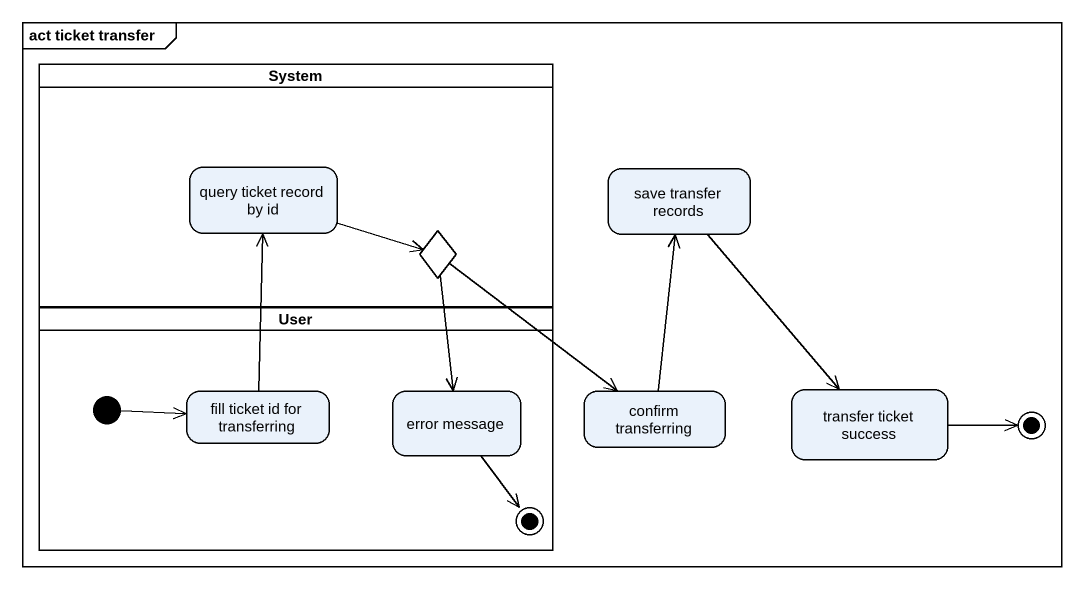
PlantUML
@startuml
mainframe act ticket transfer
hide empty description
state System <<partition>> {
  state "query ticket record by id" as query_ticket_record_by_id
  state choice1 <<choice>>
}
state "save transfer records" as save_transfer_records
state User <<partition>> {
  state "fill ticket id for transferring" as fill_ticket_id_for
  state "error message" as error_message
  error_message --> [*]
  [*] -right-> fill_ticket_id_for
}
state "confirm transferring" as confirm_transferring
state "transfer ticket success" as transfer_ticket_success
query_ticket_record_by_id -right-> choice1
save_transfer_records --> transfer_ticket_success
choice1 --> error_message
choice1 --> confirm_transferring
fill_ticket_id_for -up-> query_ticket_record_by_id
confirm_transferring -up-> save_transfer_records
transfer_ticket_success -right-> [*]
@enduml
